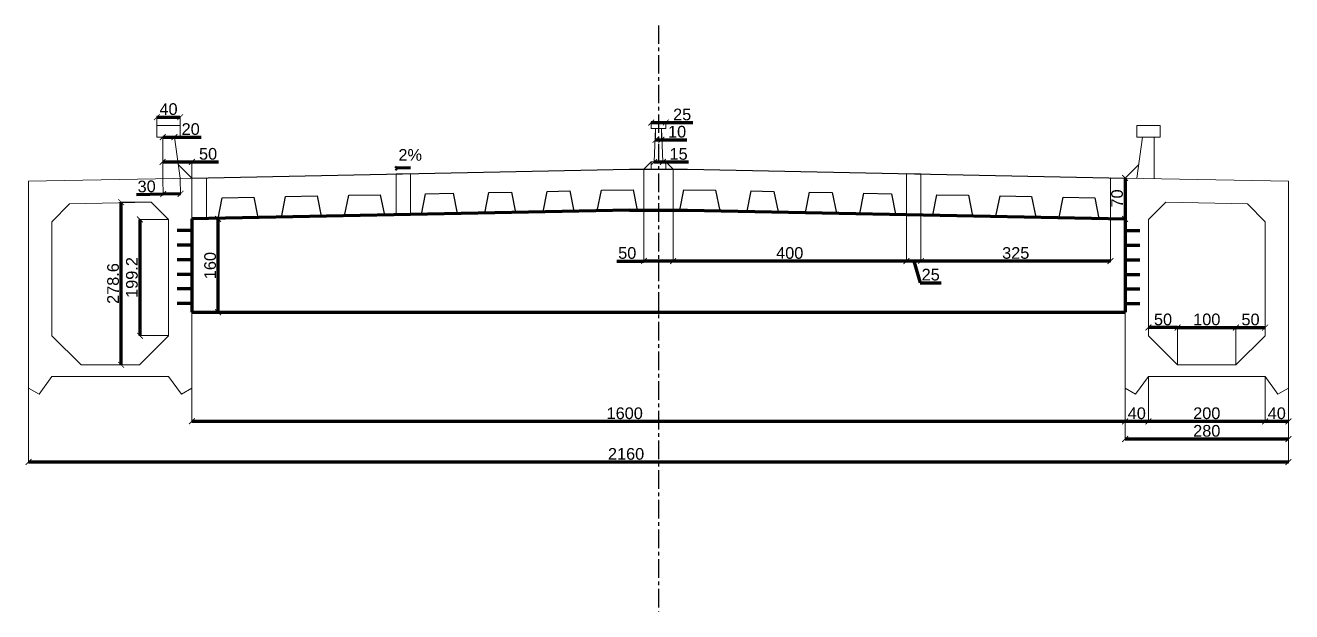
# Model space of a CAD drawing. Header units: millimetres. Extents: x 17747 to 21362, y 10000 to 11004.
# Drawn here: x 17747 to 19918, y 10000 to 11004 of the extents above; entities that cross this region are included whole.
import ezdxf

# ---------------------------------------------------------------- set-up
doc = ezdxf.new("R2010")
doc.units = ezdxf.units.MM
doc.linetypes.add('AXES', pattern=[50.8, 31.75, -6.35, 6.35, -6.35])
doc.layers.get('0').update_dxf_attribs({"color": 23, "lineweight": 20})
doc.layers.add('Axes', color=9, linetype='AXES')
for name, color, linetype, lineweight in [('Fixation', 7, 'Continuous', 20), ('Inter-ligne', 6, 'Continuous', 13), ('Route', 4, 'Continuous', 30), ('Tablier', 2, 'Continuous', 70)]:
    doc.layers.add(name, color=color, linetype=linetype, lineweight=lineweight)
doc.styles.add('Annotatif', font='arial.ttf')
doc.styles.get("Standard").update_dxf_attribs({"font": 'arial.ttf'})
doc.dimstyles.new('PONT', dxfattribs={"dimtxt": 20, "dimasz": 10, "dimexe": 1.25, "dimexo": 0.625, "dimgap": 3.5, "dimtad": 1, "dimtxsty": 'Annotatif', "dimblk": 'ARCHTICK', "dimcen": 2.5, "dimclrd": 54, "dimclre": 64, "dimclrt": 3, "dimadec": 0, "dimazin": 0, "dimtfac": 1, "dimtmove": 0, "dimatfit": 3, "dimfxl": 1, "dimlwd": 100, "dimlwe": 20, "dimarcsym": 0})

# ---------------------------------------------------------------- blocks, each defined once
blk = doc.blocks.new('_ArchTick')
at = {"color": 0, "linetype": 'ByBlock', "const_width": 0.15}
blk.add_lwpolyline([(-0.5, -0.5), (0.5, 0.5)], dxfattribs=at)
blk = doc.blocks.new('*D6')
at = {"color": 64, "linetype": 'Continuous', "lineweight": 20, "transparency": 16777216}
for p, q in [((18032.1, 10381.6), (18032.1, 10324.3)), ((19632.1, 10381.6), (19632.1, 10324.3))]:
    blk.add_line(p, q, dxfattribs=at)
at = {"color": 54, "linetype": 'Continuous', "lineweight": 100, "transparency": 16777216}
blk.add_line((18032.1, 10325.5), (19632.1, 10325.5), dxfattribs=at)
at = {"layer": 'Defpoints', "color": 0, "transparency": 16777216}
for p in [(18032.1, 10382.2), (19632.1, 10382.2), (19632.1, 10325.5)]:
    blk.add_point(p, dxfattribs=at)
at = {"color": 54, "lineweight": 100, "transparency": 16777216, "xscale": 10, "yscale": 10, "zscale": 10, "rotation": 180}
blk.add_blockref('_ArchTick', (18032.1, 10325.5), dxfattribs=at)
at = {"color": 54, "lineweight": 100, "transparency": 16777216, "xscale": 10, "yscale": 10, "zscale": 10}
blk.add_blockref('_ArchTick', (19632.1, 10325.5), dxfattribs=at)
at = {"color": 3, "transparency": 16777216, "insert": (18774.2, 10339.2), "char_height": 20, "attachment_point": 5, "style": 'Annotatif'}
blk.add_mtext('1600', dxfattribs=at)
blk = doc.blocks.new('*D7')
at = {"color": 64, "linetype": 'Continuous', "lineweight": 20, "transparency": 16777216}
for p, q in [((19672.1, 10401.6), (19672.1, 10324.3)), ((19632.1, 10381.6), (19632.1, 10324.3))]:
    blk.add_line(p, q, dxfattribs=at)
at = {"color": 54, "linetype": 'Continuous', "lineweight": 100, "transparency": 16777216}
blk.add_line((19632.1, 10325.5), (19672.1, 10325.5), dxfattribs=at)
at = {"layer": 'Defpoints', "color": 0, "transparency": 16777216}
for p in [(19672.1, 10402.2), (19632.1, 10382.2), (19672.1, 10325.5)]:
    blk.add_point(p, dxfattribs=at)
at = {"color": 54, "lineweight": 100, "transparency": 16777216, "xscale": 10, "yscale": 10, "zscale": 10, "rotation": 180}
blk.add_blockref('_ArchTick', (19632.1, 10325.5), dxfattribs=at)
at = {"color": 54, "lineweight": 100, "transparency": 16777216, "xscale": 10, "yscale": 10, "zscale": 10}
blk.add_blockref('_ArchTick', (19672.1, 10325.5), dxfattribs=at)
at = {"color": 3, "transparency": 16777216, "insert": (19652.1, 10339.2), "char_height": 20, "attachment_point": 5, "style": 'Annotatif'}
blk.add_mtext('40', dxfattribs=at)
blk = doc.blocks.new('*D8')
at = {"color": 64, "linetype": 'Continuous', "lineweight": 20, "transparency": 16777216}
for p, q in [((19672.1, 10401.6), (19672.1, 10324.3)), ((19872.1, 10401.6), (19872.1, 10324.3))]:
    blk.add_line(p, q, dxfattribs=at)
at = {"color": 54, "linetype": 'Continuous', "lineweight": 100, "transparency": 16777216}
blk.add_line((19672.1, 10325.5), (19872.1, 10325.5), dxfattribs=at)
at = {"layer": 'Defpoints', "color": 0, "transparency": 16777216}
for p in [(19672.1, 10402.2), (19872.1, 10402.2), (19872.1, 10325.5)]:
    blk.add_point(p, dxfattribs=at)
at = {"color": 54, "lineweight": 100, "transparency": 16777216, "xscale": 10, "yscale": 10, "zscale": 10, "rotation": 180}
blk.add_blockref('_ArchTick', (19672.1, 10325.5), dxfattribs=at)
at = {"color": 54, "lineweight": 100, "transparency": 16777216, "xscale": 10, "yscale": 10, "zscale": 10}
blk.add_blockref('_ArchTick', (19872.1, 10325.5), dxfattribs=at)
at = {"color": 3, "transparency": 16777216, "insert": (19772.1, 10339.2), "char_height": 20, "attachment_point": 5, "style": 'Annotatif'}
blk.add_mtext('200', dxfattribs=at)
blk = doc.blocks.new('*D9')
at = {"color": 64, "linetype": 'Continuous', "lineweight": 20, "transparency": 16777216}
for p, q in [((19872.1, 10401.6), (19872.1, 10324.3)), ((19912.1, 10381.6), (19912.1, 10324.3))]:
    blk.add_line(p, q, dxfattribs=at)
at = {"color": 54, "linetype": 'Continuous', "lineweight": 100, "transparency": 16777216}
blk.add_line((19872.1, 10325.5), (19912.1, 10325.5), dxfattribs=at)
at = {"layer": 'Defpoints', "color": 0, "transparency": 16777216}
for p in [(19872.1, 10402.2), (19912.1, 10382.2), (19912.1, 10325.5)]:
    blk.add_point(p, dxfattribs=at)
at = {"color": 54, "lineweight": 100, "transparency": 16777216, "xscale": 10, "yscale": 10, "zscale": 10, "rotation": 180}
blk.add_blockref('_ArchTick', (19872.1, 10325.5), dxfattribs=at)
at = {"color": 54, "lineweight": 100, "transparency": 16777216, "xscale": 10, "yscale": 10, "zscale": 10}
blk.add_blockref('_ArchTick', (19912.1, 10325.5), dxfattribs=at)
at = {"color": 3, "transparency": 16777216, "insert": (19892.1, 10339.2), "char_height": 20, "attachment_point": 5, "style": 'Annotatif'}
blk.add_mtext('40', dxfattribs=at)
blk = doc.blocks.new('*D10')
at = {"color": 64, "linetype": 'Continuous', "lineweight": 20, "transparency": 16777216}
for p, q in [((19632.1, 10381.6), (19632.1, 10294.1)), ((19912.1, 10381.6), (19912.1, 10294.1))]:
    blk.add_line(p, q, dxfattribs=at)
at = {"color": 54, "linetype": 'Continuous', "lineweight": 100, "transparency": 16777216}
blk.add_line((19632.1, 10295.3), (19912.1, 10295.3), dxfattribs=at)
at = {"layer": 'Defpoints', "color": 0, "transparency": 16777216}
for p in [(19632.1, 10382.2), (19912.1, 10382.2), (19912.1, 10295.3)]:
    blk.add_point(p, dxfattribs=at)
at = {"color": 54, "lineweight": 100, "transparency": 16777216, "xscale": 10, "yscale": 10, "zscale": 10, "rotation": 180}
blk.add_blockref('_ArchTick', (19632.1, 10295.3), dxfattribs=at)
at = {"color": 54, "lineweight": 100, "transparency": 16777216, "xscale": 10, "yscale": 10, "zscale": 10}
blk.add_blockref('_ArchTick', (19912.1, 10295.3), dxfattribs=at)
at = {"color": 3, "transparency": 16777216, "insert": (19772.1, 10309.1), "char_height": 20, "attachment_point": 5, "style": 'Annotatif'}
blk.add_mtext('280', dxfattribs=at)
blk = doc.blocks.new('*D12')
at = {"color": 64, "linetype": 'Continuous', "lineweight": 20, "transparency": 16777216}
for p, q in [((17752.1, 10381.6), (17752.1, 10254.6)), ((19912.1, 10381.6), (19912.1, 10254.6))]:
    blk.add_line(p, q, dxfattribs=at)
at = {"color": 54, "linetype": 'Continuous', "lineweight": 100, "transparency": 16777216}
blk.add_line((17752.1, 10255.9), (19912.1, 10255.9), dxfattribs=at)
at = {"layer": 'Defpoints', "color": 0, "transparency": 16777216}
for p in [(17752.1, 10382.2), (19912.1, 10382.2), (19912.1, 10255.9)]:
    blk.add_point(p, dxfattribs=at)
at = {"color": 54, "lineweight": 100, "transparency": 16777216, "xscale": 10, "yscale": 10, "zscale": 10, "rotation": 180}
blk.add_blockref('_ArchTick', (17752.1, 10255.9), dxfattribs=at)
at = {"color": 54, "lineweight": 100, "transparency": 16777216, "xscale": 10, "yscale": 10, "zscale": 10}
blk.add_blockref('_ArchTick', (19912.1, 10255.9), dxfattribs=at)
at = {"color": 3, "transparency": 16777216, "insert": (18776.5, 10269.6), "char_height": 20, "attachment_point": 5, "style": 'Annotatif'}
blk.add_mtext('2160', dxfattribs=at)
blk = doc.blocks.new('*D15')
at = {"color": 64, "linetype": 'Continuous', "lineweight": 20, "transparency": 16777216}
for p, q in [((18032.7, 10672.2), (18078.5, 10672.2)), ((18032.7, 10512.2), (18078.5, 10512.2))]:
    blk.add_line(p, q, dxfattribs=at)
at = {"color": 54, "linetype": 'Continuous', "lineweight": 100, "transparency": 16777216}
blk.add_line((18077.2, 10512.2), (18077.2, 10672.2), dxfattribs=at)
at = {"layer": 'Defpoints', "color": 0, "transparency": 16777216}
for p in [(18032.1, 10672.2), (18077.2, 10672.2), (18032.1, 10512.2)]:
    blk.add_point(p, dxfattribs=at)
at = {"color": 54, "lineweight": 100, "transparency": 16777216, "xscale": 10, "yscale": 10, "zscale": 10}
for p, rotation in [((18077.2, 10672.2), 90), ((18077.2, 10512.2), 270)]:
    blk.add_blockref('_ArchTick', p, dxfattribs=dict(at, rotation=rotation))
at = {"color": 3, "transparency": 16777216, "insert": (18063.5, 10592.2), "char_height": 20, "attachment_point": 5, "rotation": 90, "style": 'Annotatif'}
blk.add_mtext('160', dxfattribs=at)
blk = doc.blocks.new('*D16')
at = {"color": 54, "linetype": 'Continuous', "lineweight": 100, "transparency": 16777216}
blk.add_line((19632.1, 10742.2), (19632.1, 10672.2), dxfattribs=at)
at = {"color": 64, "linetype": 'Continuous', "lineweight": 20, "transparency": 16777216}
for p, q in [((19632.7, 10742.2), (19633.4, 10742.2)), ((19632.7, 10672.2), (19633.4, 10672.2))]:
    blk.add_line(p, q, dxfattribs=at)
at = {"layer": 'Defpoints', "color": 0, "transparency": 16777216}
for p in [(19632.1, 10742.2), (19632.1, 10672.2), (19632.1, 10672.2)]:
    blk.add_point(p, dxfattribs=at)
at = {"color": 54, "lineweight": 100, "transparency": 16777216, "xscale": 10, "yscale": 10, "zscale": 10}
for p, rotation in [((19632.1, 10742.2), 90), ((19632.1, 10672.2), 270)]:
    blk.add_blockref('_ArchTick', p, dxfattribs=dict(at, rotation=rotation))
at = {"color": 3, "transparency": 16777216, "insert": (19618.4, 10707.2), "char_height": 20, "attachment_point": 5, "rotation": 90, "style": 'Annotatif'}
blk.add_mtext('70', dxfattribs=at)
blk = doc.blocks.new('*D17')
at = {"color": 64, "linetype": 'Continuous', "lineweight": 20, "transparency": 16777216}
for p, q in [((19282.1, 10678.6), (19282.1, 10598.8)), ((19607.1, 10672.1), (19607.1, 10598.8))]:
    blk.add_line(p, q, dxfattribs=at)
at = {"color": 54, "linetype": 'Continuous', "lineweight": 100, "transparency": 16777216}
blk.add_line((19607.1, 10600), (19282.1, 10600), dxfattribs=at)
at = {"layer": 'Defpoints', "color": 0, "transparency": 16777216}
for p in [(19282.1, 10679.2), (19607.1, 10672.7), (19282.1, 10600)]:
    blk.add_point(p, dxfattribs=at)
at = {"color": 54, "lineweight": 100, "transparency": 16777216, "xscale": 10, "yscale": 10, "zscale": 10, "rotation": 180}
blk.add_blockref('_ArchTick', (19282.1, 10600), dxfattribs=at)
at = {"color": 54, "lineweight": 100, "transparency": 16777216, "xscale": 10, "yscale": 10, "zscale": 10}
blk.add_blockref('_ArchTick', (19607.1, 10600), dxfattribs=at)
at = {"color": 3, "transparency": 16777216, "insert": (19444.6, 10613.7), "char_height": 20, "attachment_point": 5, "style": 'Annotatif'}
blk.add_mtext('325', dxfattribs=at)
blk = doc.blocks.new('*D18')
at = {"color": 64, "linetype": 'Continuous', "lineweight": 20, "transparency": 16777216}
for p, q in [((19257.1, 10679.1), (19257.1, 10598.8)), ((19282.1, 10678.6), (19282.1, 10598.8))]:
    blk.add_line(p, q, dxfattribs=at)
at = {"color": 54, "linetype": 'Continuous', "lineweight": 100, "transparency": 16777216}
for p, q in [((19282.1, 10600), (19257.1, 10600)), ((19269.6, 10600), (19280.8, 10562.9)), ((19280.8, 10562.9), (19316.9, 10562.9))]:
    blk.add_line(p, q, dxfattribs=at)
at = {"layer": 'Defpoints', "color": 0, "transparency": 16777216}
for p in [(19257.1, 10679.7), (19282.1, 10679.2), (19257.1, 10600)]:
    blk.add_point(p, dxfattribs=at)
at = {"color": 54, "lineweight": 100, "transparency": 16777216, "xscale": 10, "yscale": 10, "zscale": 10, "rotation": 180}
blk.add_blockref('_ArchTick', (19257.1, 10600), dxfattribs=at)
at = {"color": 54, "lineweight": 100, "transparency": 16777216, "xscale": 10, "yscale": 10, "zscale": 10}
blk.add_blockref('_ArchTick', (19282.1, 10600), dxfattribs=at)
at = {"color": 3, "transparency": 16777216, "insert": (19298.8, 10576.6), "char_height": 20, "attachment_point": 5, "style": 'Annotatif'}
blk.add_mtext('25', dxfattribs=at)
blk = doc.blocks.new('*D19')
at = {"color": 64, "linetype": 'Continuous', "lineweight": 20, "transparency": 16777216}
for p, q in [((18857.1, 10686.6), (18857.1, 10598.8)), ((19257.1, 10679.1), (19257.1, 10598.8))]:
    blk.add_line(p, q, dxfattribs=at)
at = {"color": 54, "linetype": 'Continuous', "lineweight": 100, "transparency": 16777216}
blk.add_line((19257.1, 10600), (18857.1, 10600), dxfattribs=at)
at = {"layer": 'Defpoints', "color": 0, "transparency": 16777216}
for p in [(18857.1, 10687.2), (19257.1, 10679.7), (18857.1, 10600)]:
    blk.add_point(p, dxfattribs=at)
at = {"color": 54, "lineweight": 100, "transparency": 16777216, "xscale": 10, "yscale": 10, "zscale": 10, "rotation": 180}
blk.add_blockref('_ArchTick', (18857.1, 10600), dxfattribs=at)
at = {"color": 54, "lineweight": 100, "transparency": 16777216, "xscale": 10, "yscale": 10, "zscale": 10}
blk.add_blockref('_ArchTick', (19257.1, 10600), dxfattribs=at)
at = {"color": 3, "transparency": 16777216, "insert": (19057.1, 10613.7), "char_height": 20, "attachment_point": 5, "style": 'Annotatif'}
blk.add_mtext('400', dxfattribs=at)
blk = doc.blocks.new('*D20')
at = {"color": 64, "linetype": 'Continuous', "lineweight": 20, "transparency": 16777216}
for p, q in [((18807.1, 10686.6), (18807.1, 10598.8)), ((18857.1, 10686.6), (18857.1, 10598.8))]:
    blk.add_line(p, q, dxfattribs=at)
at = {"color": 54, "linetype": 'Continuous', "lineweight": 100, "transparency": 16777216}
for p in [(18760.7, 10600), (18857.1, 10600)]:
    blk.add_line(p, (18807.1, 10600), dxfattribs=at)
at = {"layer": 'Defpoints', "color": 0, "transparency": 16777216}
for p in [(18807.1, 10687.2), (18857.1, 10687.2), (18807.1, 10600)]:
    blk.add_point(p, dxfattribs=at)
at = {"color": 54, "lineweight": 100, "transparency": 16777216, "xscale": 10, "yscale": 10, "zscale": 10, "rotation": 180}
blk.add_blockref('_ArchTick', (18807.1, 10600), dxfattribs=at)
at = {"color": 54, "lineweight": 100, "transparency": 16777216, "xscale": 10, "yscale": 10, "zscale": 10}
blk.add_blockref('_ArchTick', (18857.1, 10600), dxfattribs=at)
at = {"color": 3, "transparency": 16777216, "insert": (18778.5, 10613.7), "char_height": 20, "attachment_point": 5, "style": 'Annotatif'}
blk.add_mtext('50', dxfattribs=at)
blk = doc.blocks.new('*D22')
at = {"color": 64, "linetype": 'Continuous', "lineweight": 20, "transparency": 16777216}
for p, q in [((19672.1, 10472.8), (19672.1, 10487.5)), ((19722.1, 10422.8), (19722.1, 10487.5))]:
    blk.add_line(p, q, dxfattribs=at)
at = {"color": 54, "linetype": 'Continuous', "lineweight": 100, "transparency": 16777216}
blk.add_line((19722.1, 10486.2), (19672.1, 10486.2), dxfattribs=at)
at = {"layer": 'Defpoints', "color": 0, "transparency": 16777216}
for p in [(19672.1, 10486.2), (19672.1, 10472.2), (19722.1, 10422.2)]:
    blk.add_point(p, dxfattribs=at)
at = {"color": 54, "lineweight": 100, "transparency": 16777216, "xscale": 10, "yscale": 10, "zscale": 10, "rotation": 180}
blk.add_blockref('_ArchTick', (19672.1, 10486.2), dxfattribs=at)
at = {"color": 54, "lineweight": 100, "transparency": 16777216, "xscale": 10, "yscale": 10, "zscale": 10}
blk.add_blockref('_ArchTick', (19722.1, 10486.2), dxfattribs=at)
at = {"color": 3, "transparency": 16777216, "insert": (19697.1, 10499.9), "char_height": 20, "attachment_point": 5, "style": 'Annotatif'}
blk.add_mtext('50', dxfattribs=at)
blk = doc.blocks.new('*D23')
at = {"color": 64, "linetype": 'Continuous', "lineweight": 20, "transparency": 16777216}
for p, q in [((19722.1, 10422.8), (19722.1, 10487.5)), ((19822.1, 10422.8), (19822.1, 10487.5))]:
    blk.add_line(p, q, dxfattribs=at)
at = {"color": 54, "linetype": 'Continuous', "lineweight": 100, "transparency": 16777216}
blk.add_line((19722.1, 10486.2), (19822.1, 10486.2), dxfattribs=at)
at = {"layer": 'Defpoints', "color": 0, "transparency": 16777216}
for p in [(19822.1, 10486.2), (19722.1, 10422.2), (19822.1, 10422.2)]:
    blk.add_point(p, dxfattribs=at)
at = {"color": 54, "lineweight": 100, "transparency": 16777216, "xscale": 10, "yscale": 10, "zscale": 10, "rotation": 180}
blk.add_blockref('_ArchTick', (19722.1, 10486.2), dxfattribs=at)
at = {"color": 54, "lineweight": 100, "transparency": 16777216, "xscale": 10, "yscale": 10, "zscale": 10}
blk.add_blockref('_ArchTick', (19822.1, 10486.2), dxfattribs=at)
at = {"color": 3, "transparency": 16777216, "insert": (19772.1, 10499.9), "char_height": 20, "attachment_point": 5, "style": 'Annotatif'}
blk.add_mtext('100', dxfattribs=at)
blk = doc.blocks.new('*D24')
at = {"color": 64, "linetype": 'Continuous', "lineweight": 20, "transparency": 16777216}
for p, q in [((19822.1, 10422.8), (19822.1, 10487.3)), ((19872.1, 10472.8), (19872.1, 10487.3))]:
    blk.add_line(p, q, dxfattribs=at)
at = {"color": 54, "linetype": 'Continuous', "lineweight": 100, "transparency": 16777216}
blk.add_line((19822.1, 10486), (19872.1, 10486), dxfattribs=at)
at = {"layer": 'Defpoints', "color": 0, "transparency": 16777216}
for p in [(19872.1, 10486), (19872.1, 10472.2), (19822.1, 10422.2)]:
    blk.add_point(p, dxfattribs=at)
at = {"color": 54, "lineweight": 100, "transparency": 16777216, "xscale": 10, "yscale": 10, "zscale": 10, "rotation": 180}
blk.add_blockref('_ArchTick', (19822.1, 10486), dxfattribs=at)
at = {"color": 54, "lineweight": 100, "transparency": 16777216, "xscale": 10, "yscale": 10, "zscale": 10}
blk.add_blockref('_ArchTick', (19872.1, 10486), dxfattribs=at)
at = {"color": 3, "transparency": 16777216, "insert": (19847.1, 10499.8), "char_height": 20, "attachment_point": 5, "style": 'Annotatif'}
blk.add_mtext('50', dxfattribs=at)
blk = doc.blocks.new('*D26')
at = {"color": 64, "linetype": 'Continuous', "lineweight": 20, "transparency": 16777216}
for p, q in [((17991.5, 10671.4), (17941.9, 10671.4)), ((17991.5, 10472.2), (17941.9, 10472.2))]:
    blk.add_line(p, q, dxfattribs=at)
at = {"color": 54, "linetype": 'Continuous', "lineweight": 100, "transparency": 16777216}
blk.add_line((17943.1, 10671.4), (17943.1, 10472.2), dxfattribs=at)
at = {"layer": 'Defpoints', "color": 0, "transparency": 16777216}
for p in [(17992.1, 10671.4), (17943.1, 10472.2), (17992.1, 10472.2)]:
    blk.add_point(p, dxfattribs=at)
at = {"color": 54, "lineweight": 100, "transparency": 16777216, "xscale": 10, "yscale": 10, "zscale": 10}
for p, rotation in [((17943.1, 10671.4), 90), ((17943.1, 10472.2), 270)]:
    blk.add_blockref('_ArchTick', p, dxfattribs=dict(at, rotation=rotation))
at = {"color": 3, "transparency": 16777216, "insert": (17929.4, 10571.8), "char_height": 20, "attachment_point": 5, "rotation": 90, "style": 'Annotatif'}
blk.add_mtext('199.2', dxfattribs=at)
blk = doc.blocks.new('*D27')
at = {"color": 64, "linetype": 'Continuous', "lineweight": 20, "transparency": 16777216}
for p, q in [((17961.5, 10700.8), (17909.6, 10700.8)), ((17941.5, 10422.2), (17909.6, 10422.2))]:
    blk.add_line(p, q, dxfattribs=at)
at = {"color": 54, "linetype": 'Continuous', "lineweight": 100, "transparency": 16777216}
blk.add_line((17910.9, 10422.2), (17910.9, 10700.8), dxfattribs=at)
at = {"layer": 'Defpoints', "color": 0, "transparency": 16777216}
for p in [(17910.9, 10700.8), (17962.1, 10700.8), (17942.1, 10422.2)]:
    blk.add_point(p, dxfattribs=at)
at = {"color": 54, "lineweight": 100, "transparency": 16777216, "xscale": 10, "yscale": 10, "zscale": 10}
for p, rotation in [((17910.9, 10700.8), 90), ((17910.9, 10422.2), 270)]:
    blk.add_blockref('_ArchTick', p, dxfattribs=dict(at, rotation=rotation))
at = {"color": 3, "transparency": 16777216, "insert": (17897.1, 10561.5), "char_height": 20, "attachment_point": 5, "rotation": 90, "style": 'Annotatif'}
blk.add_mtext('278.6', dxfattribs=at)
blk = doc.blocks.new('*D37')
at = {"layer": 'Axes', "color": 64, "linetype": 'Continuous', "lineweight": 20, "transparency": 16777216}
for p, q in [((17982.1, 10740.6), (17982.7, 10713.3)), ((18012.1, 10741.2), (18012.7, 10713.9))]:
    blk.add_line(p, q, dxfattribs=at)
at = {"layer": 'Axes', "color": 54, "linetype": 'Continuous', "lineweight": 100, "transparency": 16777216}
for p, q in [((17982.7, 10714.5), (17937.1, 10713.6)), ((18012.7, 10715.1), (17982.7, 10714.5))]:
    blk.add_line(p, q, dxfattribs=at)
at = {"layer": 'Defpoints', "color": 0, "linetype": 'Continuous', "transparency": 16777216}
for p in [(17982.1, 10741.2), (18012.1, 10741.8), (18012.7, 10715.1)]:
    blk.add_point(p, dxfattribs=at)
at = {"layer": 'Axes', "color": 54, "linetype": 'Continuous', "lineweight": 100, "transparency": 16777216, "xscale": 10, "yscale": 10, "zscale": 10}
for p, rotation in [((17982.7, 10714.5), 181.1457628381757), ((18012.7, 10715.1), 1.145762838175662)]:
    blk.add_blockref('_ArchTick', p, dxfattribs=dict(at, rotation=rotation))
at = {"layer": 'Axes', "color": 3, "linetype": 'Continuous', "transparency": 16777216, "insert": (17954.6, 10727.7), "char_height": 20, "width": 63.615, "attachment_point": 5, "rotation": 1.1458, "style": 'Annotatif'}
blk.add_mtext('30', dxfattribs=at)
blk = doc.blocks.new('*D38')
at = {"layer": 'Axes', "color": 54, "linetype": 'Continuous', "lineweight": 100, "transparency": 16777216}
for p, q in [((17982.1, 10812.2), (18002.1, 10812.2)), ((18002.1, 10812.2), (18048, 10812.2))]:
    blk.add_line(p, q, dxfattribs=at)
at = {"layer": 'Axes', "color": 64, "linetype": 'Continuous', "lineweight": 20, "transparency": 16777216}
for p, q in [((18002.1, 10812.8), (18002.1, 10813.4)), ((17982.1, 10811.6), (17982.1, 10810.9))]:
    blk.add_line(p, q, dxfattribs=at)
at = {"layer": 'Defpoints', "color": 0, "linetype": 'Continuous', "transparency": 16777216}
for p in [(17982.1, 10812.2), (18002.1, 10812.2), (18002.1, 10812.2)]:
    blk.add_point(p, dxfattribs=at)
at = {"layer": 'Axes', "color": 54, "linetype": 'Continuous', "lineweight": 100, "transparency": 16777216, "xscale": 10, "yscale": 10, "zscale": 10, "rotation": 180}
blk.add_blockref('_ArchTick', (17982.1, 10812.2), dxfattribs=at)
at = {"layer": 'Axes', "color": 54, "linetype": 'Continuous', "lineweight": 100, "transparency": 16777216, "xscale": 10, "yscale": 10, "zscale": 10}
blk.add_blockref('_ArchTick', (18002.1, 10812.2), dxfattribs=at)
at = {"layer": 'Axes', "color": 3, "linetype": 'Continuous', "transparency": 16777216, "insert": (18030.1, 10825.9), "char_height": 20, "attachment_point": 5, "style": 'Annotatif'}
blk.add_mtext('20', dxfattribs=at)
blk = doc.blocks.new('*D39')
at = {"layer": 'Axes', "color": 64, "linetype": 'Continuous', "lineweight": 20, "transparency": 16777216}
for p, q in [((17972.1, 10832.8), (17972.1, 10847.7)), ((18012.1, 10832.8), (18012.1, 10847.7))]:
    blk.add_line(p, q, dxfattribs=at)
at = {"layer": 'Axes', "color": 54, "linetype": 'Continuous', "lineweight": 100, "transparency": 16777216}
blk.add_line((17972.1, 10846.4), (18012.1, 10846.4), dxfattribs=at)
at = {"layer": 'Defpoints', "color": 0, "linetype": 'Continuous', "transparency": 16777216}
for p in [(18012.1, 10846.4), (17972.1, 10832.2), (18012.1, 10832.2)]:
    blk.add_point(p, dxfattribs=at)
at = {"layer": 'Axes', "color": 54, "linetype": 'Continuous', "lineweight": 100, "transparency": 16777216, "xscale": 10, "yscale": 10, "zscale": 10, "rotation": 180}
blk.add_blockref('_ArchTick', (17972.1, 10846.4), dxfattribs=at)
at = {"layer": 'Axes', "color": 54, "linetype": 'Continuous', "lineweight": 100, "transparency": 16777216, "xscale": 10, "yscale": 10, "zscale": 10}
blk.add_blockref('_ArchTick', (18012.1, 10846.4), dxfattribs=at)
at = {"layer": 'Axes', "color": 3, "linetype": 'Continuous', "transparency": 16777216, "insert": (17992.1, 10860.1), "char_height": 20, "attachment_point": 5, "style": 'Annotatif'}
blk.add_mtext('40', dxfattribs=at)
blk = doc.blocks.new('*D40')
at = {"layer": 'Axes', "color": 64, "linetype": 'Continuous', "lineweight": 20, "transparency": 16777216}
for p, q in [((17982.1, 10741.8), (17982.1, 10771.1)), ((18032.1, 10742.8), (18032.1, 10771.1))]:
    blk.add_line(p, q, dxfattribs=at)
at = {"layer": 'Axes', "color": 54, "linetype": 'Continuous', "lineweight": 100, "transparency": 16777216}
for p, q in [((17982.1, 10769.8), (18032.1, 10769.8)), ((18032.1, 10769.8), (18077.7, 10769.8))]:
    blk.add_line(p, q, dxfattribs=at)
at = {"layer": 'Defpoints', "color": 0, "linetype": 'Continuous', "transparency": 16777216}
for p in [(18032.1, 10769.8), (17982.1, 10741.2), (18032.1, 10742.2)]:
    blk.add_point(p, dxfattribs=at)
at = {"layer": 'Axes', "color": 54, "linetype": 'Continuous', "lineweight": 100, "transparency": 16777216, "xscale": 10, "yscale": 10, "zscale": 10, "rotation": 180}
blk.add_blockref('_ArchTick', (17982.1, 10769.8), dxfattribs=at)
at = {"layer": 'Axes', "color": 54, "linetype": 'Continuous', "lineweight": 100, "transparency": 16777216, "xscale": 10, "yscale": 10, "zscale": 10}
blk.add_blockref('_ArchTick', (18032.1, 10769.8), dxfattribs=at)
at = {"layer": 'Axes', "color": 3, "linetype": 'Continuous', "transparency": 16777216, "insert": (18059.9, 10783.5), "char_height": 20, "attachment_point": 5, "style": 'Annotatif'}
blk.add_mtext('50', dxfattribs=at)
blk = doc.blocks.new('*D41')
at = {"layer": 'Axes', "color": 64, "linetype": 'Continuous', "lineweight": 20, "transparency": 16777216}
for p, q in [((18824.6, 10770.3), (18824.6, 10770.9)), ((18839.6, 10770.3), (18839.6, 10770.9))]:
    blk.add_line(p, q, dxfattribs=at)
at = {"layer": 'Axes', "color": 54, "linetype": 'Continuous', "lineweight": 100, "transparency": 16777216}
for p, q in [((18824.6, 10769.7), (18839.6, 10769.7)), ((18839.6, 10769.7), (18883.5, 10769.7))]:
    blk.add_line(p, q, dxfattribs=at)
at = {"layer": 'Defpoints', "color": 0, "linetype": 'Continuous', "transparency": 16777216}
for p in [(18824.6, 10769.7), (18839.6, 10769.7), (18839.6, 10769.7)]:
    blk.add_point(p, dxfattribs=at)
at = {"layer": 'Axes', "color": 54, "linetype": 'Continuous', "lineweight": 100, "transparency": 16777216, "xscale": 10, "yscale": 10, "zscale": 10, "rotation": 180}
blk.add_blockref('_ArchTick', (18824.6, 10769.7), dxfattribs=at)
at = {"layer": 'Axes', "color": 54, "linetype": 'Continuous', "lineweight": 100, "transparency": 16777216, "xscale": 10, "yscale": 10, "zscale": 10}
blk.add_blockref('_ArchTick', (18839.6, 10769.7), dxfattribs=at)
at = {"layer": 'Axes', "color": 3, "linetype": 'Continuous', "transparency": 16777216, "insert": (18866.6, 10783.4), "char_height": 20, "attachment_point": 5, "style": 'Annotatif'}
blk.add_mtext('15', dxfattribs=at)
blk = doc.blocks.new('*D43')
at = {"layer": 'Axes', "color": 64, "linetype": 'Continuous', "lineweight": 20, "transparency": 16777216}
for p, q in [((18827.1, 10826.6), (18827.1, 10806.4)), ((18837.1, 10826.6), (18837.1, 10806.4))]:
    blk.add_line(p, q, dxfattribs=at)
at = {"layer": 'Axes', "color": 54, "linetype": 'Continuous', "lineweight": 100, "transparency": 16777216}
for p, q in [((18827.1, 10807.7), (18837.1, 10807.7)), ((18837.1, 10807.7), (18880.8, 10807.7))]:
    blk.add_line(p, q, dxfattribs=at)
at = {"layer": 'Defpoints', "color": 0, "linetype": 'Continuous', "transparency": 16777216}
for p in [(18827.1, 10827.2), (18837.1, 10827.2), (18837.1, 10807.7)]:
    blk.add_point(p, dxfattribs=at)
at = {"layer": 'Axes', "color": 54, "linetype": 'Continuous', "lineweight": 100, "transparency": 16777216, "xscale": 10, "yscale": 10, "zscale": 10, "rotation": 180}
blk.add_blockref('_ArchTick', (18827.1, 10807.7), dxfattribs=at)
at = {"layer": 'Axes', "color": 54, "linetype": 'Continuous', "lineweight": 100, "transparency": 16777216, "xscale": 10, "yscale": 10, "zscale": 10}
blk.add_blockref('_ArchTick', (18837.1, 10807.7), dxfattribs=at)
at = {"layer": 'Axes', "color": 3, "linetype": 'Continuous', "transparency": 16777216, "insert": (18864, 10821.4), "char_height": 20, "attachment_point": 5, "style": 'Annotatif'}
blk.add_mtext('10', dxfattribs=at)
blk = doc.blocks.new('*D44')
at = {"layer": 'Axes', "color": 64, "linetype": 'Continuous', "lineweight": 20, "transparency": 16777216}
for p, q in [((18819.6, 10837.8), (18819.6, 10838.4)), ((18844.6, 10837.8), (18844.6, 10838.4))]:
    blk.add_line(p, q, dxfattribs=at)
at = {"layer": 'Axes', "color": 54, "linetype": 'Continuous', "lineweight": 100, "transparency": 16777216}
for p, q in [((18819.6, 10837.2), (18844.6, 10837.2)), ((18844.6, 10837.2), (18890.8, 10837.2))]:
    blk.add_line(p, q, dxfattribs=at)
at = {"layer": 'Defpoints', "color": 0, "linetype": 'Continuous', "transparency": 16777216}
for p in [(18819.6, 10837.2), (18844.6, 10837.2), (18844.6, 10837.2)]:
    blk.add_point(p, dxfattribs=at)
at = {"layer": 'Axes', "color": 54, "linetype": 'Continuous', "lineweight": 100, "transparency": 16777216, "xscale": 10, "yscale": 10, "zscale": 10, "rotation": 180}
blk.add_blockref('_ArchTick', (18819.6, 10837.2), dxfattribs=at)
at = {"layer": 'Axes', "color": 54, "linetype": 'Continuous', "lineweight": 100, "transparency": 16777216, "xscale": 10, "yscale": 10, "zscale": 10}
blk.add_blockref('_ArchTick', (18844.6, 10837.2), dxfattribs=at)
at = {"layer": 'Axes', "color": 3, "linetype": 'Continuous', "transparency": 16777216, "insert": (18872.7, 10850.9), "char_height": 20, "attachment_point": 5, "style": 'Annotatif'}
blk.add_mtext('25', dxfattribs=at)

msp = doc.modelspace()

# ---------------------------------------------------------------- linework, layer by layer
for p, q in [((18819.62, 10837.182), (18844.62, 10837.182)), ((18819.62, 10837.182), (18819.62, 10827.182)), ((18844.62, 10837.182), (18844.62, 10827.182)), ((17972.12, 10832.182), (18012.12, 10832.182)), ((17972.12, 10812.182), (17972.12, 10832.182)), ((17972.12, 10812.182), (18012.12, 10812.182)), ((17982.12, 10741.182), (17982.12, 10812.182)), ((18012.12, 10741.782), (18002.12, 10812.182)), ((18012.12, 10812.182), (18012.12, 10832.182)), ((18819.62, 10827.182), (18844.62, 10827.182)), ((18824.62, 10769.682), (18827.12, 10827.182)), ((18837.12, 10827.182), (18839.62, 10769.682)), ((19652.12, 10812.182), (19652.12, 10832.182)), ((19652.12, 10832.182), (19692.12, 10832.182)), ((19652.12, 10741.782), (19662.12, 10812.182)), ((19652.12, 10812.182), (19692.12, 10812.182)), ((19682.12, 10741.182), (19682.12, 10812.182)), ((19692.12, 10812.182), (19692.12, 10832.182)), ((18819.62, 10769.682), (18807.12, 10757.182)), ((18819.62, 10769.682), (18844.62, 10769.682)), ((18819.62, 10769.682), (18819.62, 10757.182)), ((18844.62, 10769.682), (18857.12, 10757.182)), ((18844.62, 10769.682), (18844.62, 10757.182)), ((18032.12, 10742.182), (18008.742, 10765.559)), ((19655.497, 10765.559), (19632.12, 10742.182)), ((18795.405, 10687.182), (18807.12, 10687.182)), ((18807.12, 10687.182), (18857.12, 10687.182)), ((18857.12, 10687.182), (18868.835, 10687.182))]:
    msp.add_line(p, q)
at = {"layer": 'Axes'}
msp.add_line((18832.12, 11003.665), (18832.12, 9999.527), dxfattribs=at)
at = {"layer": 'Defpoints', "lineweight": 100}
for p, q in [((18381.92, 10759.18), (18384.041, 10761.301)), ((18406.92, 10759.68), (18381.92, 10759.18)), ((18381.92, 10759.18), (18384.041, 10757.058))]:
    msp.add_line(p, q, dxfattribs=at)
at = {"layer": 'Fixation'}
for p, q in [((17752.12, 10736.582), (18032.12, 10742.182)), ((17752.12, 10736.582), (17752.12, 10382.182)), ((18032.12, 10382.182), (18032.12, 10742.182)), ((19632.12, 10742.182), (19632.12, 10382.182)), ((19912.12, 10736.582), (19632.12, 10742.182)), ((19912.12, 10382.182), (19912.12, 10736.582)), ((17770.12, 10372.182), (17792.12, 10402.182)), ((17792.12, 10402.182), (17992.12, 10402.182)), ((17992.12, 10402.182), (18014.12, 10372.182)), ((19650.12, 10372.182), (19672.12, 10402.182)), ((19672.12, 10402.182), (19872.12, 10402.182)), ((19872.12, 10402.182), (19894.12, 10372.182)), ((17770.12, 10372.182), (17752.12, 10382.182)), ((18014.12, 10372.182), (18032.12, 10382.182)), ((19650.12, 10372.182), (19632.12, 10382.182)), ((19894.12, 10372.182), (19912.12, 10382.182)), ((17770.12, 10372.182), (17770.12, 10372.182)), ((18014.12, 10372.182), (18014.12, 10372.182)), ((19650.12, 10372.182), (19650.12, 10372.182)), ((19894.12, 10372.182), (19894.12, 10372.182))]:
    msp.add_line(p, q, dxfattribs=at)
for points in [[(17992.12, 10671.374), (17992.12, 10472.182), (17942.12, 10422.182), (17842.12, 10422.182), (17792.12, 10472.182), (17792.12, 10667.374), (17822.114, 10697.974), (17962.126, 10700.774)], [(19872.12, 10667.374), (19872.12, 10472.182), (19822.12, 10422.182), (19722.12, 10422.182), (19672.12, 10472.182), (19672.12, 10671.374), (19702.114, 10700.774), (19842.126, 10697.974)]]:
    msp.add_lwpolyline(points, close=True, dxfattribs=at)
at = {"layer": 'Inter-ligne'}
for p, q in [((18407.12, 10749.682), (18382.12, 10749.182)), ((18382.12, 10749.182), (18382.12, 10679.182)), ((18407.12, 10749.682), (18407.12, 10679.682)), ((18807.12, 10757.182), (18807.12, 10687.182)), ((18857.12, 10757.182), (18807.12, 10757.182)), ((18857.12, 10757.182), (18857.12, 10687.182)), ((19257.12, 10679.682), (19257.12, 10749.682)), ((19282.12, 10749.182), (19257.12, 10749.682)), ((19282.12, 10679.182), (19282.12, 10749.182)), ((18057.12, 10742.682), (18032.12, 10742.182)), ((18032.12, 10672.182), (18032.12, 10742.182)), ((18057.12, 10742.682), (18057.12, 10672.682)), ((19607.12, 10742.682), (19607.12, 10672.682)), ((19632.12, 10742.182), (19607.12, 10742.682)), ((19632.12, 10672.182), (19632.12, 10742.182)), ((18807.12, 10687.182), (18857.12, 10687.182)), ((18057.12, 10672.682), (18032.12, 10672.182)), ((18382.12, 10679.182), (18407.12, 10679.682)), ((19257.12, 10679.682), (19282.12, 10679.182)), ((19607.12, 10672.682), (19632.12, 10672.182))]:
    msp.add_line(p, q, dxfattribs=at)
at = {"layer": 'Route'}
for p, q in [((18032.12, 10742.182), (18782.12, 10757.182)), ((18782.12, 10757.182), (18882.12, 10757.182)), ((18882.12, 10757.182), (19632.12, 10742.182)), ((18077.205, 10673.083), (18084.205, 10708.23)), ((18084.205, 10708.23), (18138.39, 10709.314)), ((18138.39, 10709.314), (18145.39, 10674.447)), ((18185.59, 10674.849), (18192.59, 10710.398)), ((18192.59, 10710.398), (18246.76, 10711.482)), ((18246.76, 10711.482), (18253.76, 10676.615)), ((18293.96, 10677.419), (18300.96, 10712.566)), ((18300.96, 10712.566), (18355.145, 10713.649)), ((18355.145, 10713.649), (18362.145, 10678.782)), ((18425.835, 10679.682), (18432.835, 10715.203)), ((18432.835, 10715.203), (18480.02, 10716.147)), ((18480.02, 10716.147), (18487.02, 10681.28)), ((18534.22, 10682.224), (18541.22, 10717.371)), ((18541.22, 10717.371), (18580.02, 10718.147)), ((18580.02, 10718.147), (18587.02, 10683.28)), ((18634.22, 10684.224), (18641.22, 10719.371)), ((18641.22, 10719.371), (18680.02, 10720.147)), ((18680.02, 10720.147), (18687.02, 10685.28)), ((18727.22, 10686.084), (18734.22, 10721.231)), ((18734.22, 10721.231), (18788.405, 10722.182)), ((18788.405, 10722.182), (18795.405, 10687.182)), ((18868.835, 10687.182), (18875.835, 10722.182)), ((18875.835, 10722.182), (18930.02, 10721.231)), ((18930.02, 10721.231), (18937.246, 10686.079)), ((18984.22, 10685.14), (18991.22, 10720.007)), ((18991.22, 10720.007), (19030.02, 10719.231)), ((19030.02, 10719.231), (19037.02, 10684.084)), ((19084.22, 10683.14), (19091.22, 10718.007)), ((19091.22, 10718.007), (19130.02, 10717.231)), ((19130.02, 10717.231), (19137.02, 10682.084)), ((19177.22, 10681.28), (19184.22, 10716.147)), ((19184.22, 10716.147), (19231.405, 10715.203)), ((19231.405, 10715.203), (19238.405, 10680.056)), ((19302.315, 10678.778), (19309.315, 10713.645)), ((19309.315, 10713.645), (19363.5, 10712.561)), ((19363.5, 10712.561), (19370.5, 10677.414)), ((19410.7, 10676.61), (19417.7, 10711.477)), ((19417.7, 10711.477), (19471.76, 10710.396)), ((19471.76, 10710.396), (19478.76, 10675.249)), ((19518.96, 10674.445), (19525.96, 10709.312)), ((19525.96, 10709.312), (19580.145, 10708.228)), ((19580.145, 10708.228), (19587.145, 10673.081)), ((18587.02, 10683.28), (18634.22, 10684.224)), ((18687.02, 10685.28), (18727.22, 10686.084)), ((18795.405, 10687.182), (18807.12, 10687.182)), ((18857.12, 10687.182), (18868.835, 10687.182)), ((18937.246, 10686.079), (18984.22, 10685.14)), ((19037.02, 10684.084), (19084.22, 10683.14)), ((19137.02, 10682.084), (19177.22, 10682.084)), ((18077.205, 10673.083), (18057.12, 10672.682)), ((18185.59, 10674.849), (18145.39, 10674.447)), ((18293.96, 10677.419), (18253.76, 10676.615)), ((18362.145, 10678.782), (18382.12, 10679.182)), ((18407.12, 10679.682), (18425.835, 10679.682)), ((18487.02, 10681.28), (18534.032, 10681.28)), ((19238.405, 10680.056), (19257.12, 10679.682)), ((19282.12, 10679.182), (19302.315, 10678.778)), ((19370.5, 10677.414), (19410.7, 10676.61)), ((19478.76, 10675.249), (19518.96, 10674.445)), ((19587.145, 10673.081), (19607.12, 10672.682))]:
    msp.add_line(p, q, dxfattribs=at)
at = {"layer": 'Tablier'}
for p, q in [((18782.12, 10687.182), (18032.12, 10672.182)), ((18782.12, 10687.182), (18882.12, 10687.182)), ((18882.12, 10687.182), (19632.12, 10672.182)), ((18032.12, 10672.182), (18032.12, 10512.182)), ((19632.12, 10672.182), (19632.12, 10512.182)), ((18032.12, 10652.182), (18007.12, 10652.182)), ((19632.12, 10652.182), (19657.12, 10652.182)), ((18032.12, 10627.182), (18007.12, 10627.182)), ((19632.12, 10627.182), (19657.12, 10627.182)), ((18032.12, 10602.182), (18007.12, 10602.182)), ((19632.12, 10602.182), (19657.12, 10602.182)), ((18032.12, 10577.182), (18007.12, 10577.182)), ((19632.12, 10577.182), (19657.12, 10577.182)), ((18032.12, 10552.182), (18007.12, 10552.182)), ((19632.12, 10552.182), (19657.12, 10552.182)), ((18032.12, 10527.182), (18007.12, 10527.182)), ((18032.12, 10512.182), (19632.12, 10512.182)), ((19632.12, 10527.182), (19657.12, 10527.182))]:
    msp.add_line(p, q, dxfattribs=at)

# ---------------------------------------------------------------- texts
at = {"layer": 'Route', "lineweight": 100, "insert": (18386.226, 10791.766), "char_height": 20, "attachment_point": 1}
msp.add_mtext_dynamic_manual_height_columns('2%', width=19.00004, gutter_width=12.5, heights=[10.996], dxfattribs=at)

# ---------------------------------------------------------------- dimensions: what is measured, and where the dimension line sits
for base, p1, p2, picture, middle in [((19632.12, 10672.182), (19632.12, 10742.182), (19632.12, 10672.182), '*D16', (19618.408, 10707.182)), ((18077.205, 10672.182), (18032.12, 10512.182), (18032.12, 10672.182), '*D15', (18063.493, 10592.182))]:
    dim = msp.add_linear_dim(base=base, p1=p1, p2=p2, angle=90, dimstyle='PONT')
    dim.commit()
    dim.dimension.update_dxf_attribs({"geometry": picture, "text_midpoint": middle})
for base, p1, p2, text, picture, middle in [((17910.851, 10700.774), (17942.12, 10422.182), (17962.126, 10700.774), '278.6', '*D27', (17897.14, 10561.478)), ((17943.104, 10472.182), (17992.12, 10671.374), (17992.12, 10472.182), '199.2', '*D26', (17929.393, 10571.778))]:
    dim = msp.add_linear_dim(base=base, p1=p1, p2=p2, angle=90, text=text, dimstyle='PONT')
    dim.commit()
    dim.dimension.update_dxf_attribs({"geometry": picture, "text_midpoint": middle})
for base, p1, p2, picture, middle in [((18807.12, 10600.008), (18857.12, 10687.182), (18807.12, 10687.182), '*D20', (18778.468, 10613.72)), ((19632.12, 10325.528), (18032.12, 10382.182), (19632.12, 10382.182), '*D6', (18774.151, 10325.528))]:
    dim = msp.add_linear_dim(base=base, p1=p1, p2=p2, dimstyle='PONT', override={"dimtmove": 1})
    dim.commit()
    dim.dimension.update_dxf_attribs({"geometry": picture, "text_midpoint": middle, "dimtype": 160})
for base, p1, p2, picture, middle in [((18857.12, 10600.008), (19257.12, 10679.682), (18857.12, 10687.182), '*D19', (19057.12, 10613.72)), ((19257.12, 10600.008), (19282.12, 10679.182), (19257.12, 10679.682), '*D18', (19284.26, 10576.585)), ((19672.12, 10325.528), (19632.12, 10382.182), (19672.12, 10402.182), '*D7', (19652.12, 10339.239)), ((19872.12, 10325.528), (19672.12, 10402.182), (19872.12, 10402.182), '*D8', (19772.12, 10339.239)), ((19912.12, 10325.528), (19872.12, 10402.182), (19912.12, 10382.182), '*D9', (19892.12, 10339.239))]:
    dim = msp.add_linear_dim(base=base, p1=p1, p2=p2, dimstyle='PONT', override={"dimtmove": 1})
    dim.commit()
    dim.dimension.update_dxf_attribs({"geometry": picture, "text_midpoint": middle})
for base, p1, p2, picture, middle in [((19282.12, 10600.008), (19607.12, 10672.682), (19282.12, 10679.182), '*D17', (19444.62, 10613.726)), ((19672.12, 10486.216), (19722.12, 10422.182), (19672.12, 10472.182), '*D22', (19697.12, 10499.927)), ((19822.12, 10486.216), (19722.12, 10422.182), (19822.12, 10422.182), '*D23', (19772.12, 10499.927)), ((19872.12, 10486.05), (19822.12, 10422.182), (19872.12, 10472.182), '*D24', (19847.12, 10499.761)), ((19912.12, 10295.347), (19632.12, 10382.182), (19912.12, 10382.182), '*D10', (19772.12, 10309.058))]:
    dim = msp.add_linear_dim(base=base, p1=p1, p2=p2, dimstyle='PONT')
    dim.commit()
    dim.dimension.update_dxf_attribs({"geometry": picture, "text_midpoint": middle})
dim = msp.add_linear_dim(base=(19912.12, 10255.893), p1=(17752.12, 10382.182), p2=(19912.12, 10382.182), dimstyle='PONT')
dim.commit()
dim.dimension.update_dxf_attribs({"geometry": '*D12', "text_midpoint": (18776.487, 10255.893), "dimtype": 160})
at = {"layer": 'Axes', "linetype": 'Continuous'}
for base, p1, p2, picture, middle in [((18012.12, 10846.406), (17972.12, 10832.182), (18012.12, 10832.182), '*D39', (17992.12, 10860.118)), ((18002.12, 10812.182), (17982.12, 10812.182), (18002.12, 10812.182), '*D38', (18030.081, 10825.893)), ((18839.62, 10769.682), (18824.62, 10769.682), (18839.62, 10769.682), '*D41', (18866.578, 10783.393))]:
    dim = msp.add_linear_dim(base=base, p1=p1, p2=p2, dimstyle='PONT', dxfattribs=at)
    dim.commit()
    dim.dimension.update_dxf_attribs({"geometry": picture, "text_midpoint": middle})
for base, p1, p2, picture, middle in [((18844.62, 10837.182), (18819.62, 10837.182), (18844.62, 10837.182), '*D44', (18872.69, 10837.182)), ((18837.12, 10807.652), (18827.12, 10827.182), (18837.12, 10827.182), '*D43', (18863.969, 10807.652)), ((18032.12, 10769.834), (17982.12, 10741.182), (18032.12, 10742.182), '*D40', (18059.91, 10769.834))]:
    dim = msp.add_linear_dim(base=base, p1=p1, p2=p2, dimstyle='PONT', dxfattribs=at)
    dim.commit()
    dim.dimension.update_dxf_attribs({"geometry": picture, "text_midpoint": middle, "dimtype": 160})
dim = msp.add_linear_dim(base=(18012.653, 10715.124), p1=(17982.12, 10741.182), p2=(18012.12, 10741.782), angle=1.145763, text='30', dimstyle='PONT', dxfattribs=at)
dim.commit()
dim.dimension.update_dxf_attribs({"geometry": '*D37', "text_midpoint": (17954.875, 10713.968), "dimtype": 161})

doc.saveas('drawing.dxf')
